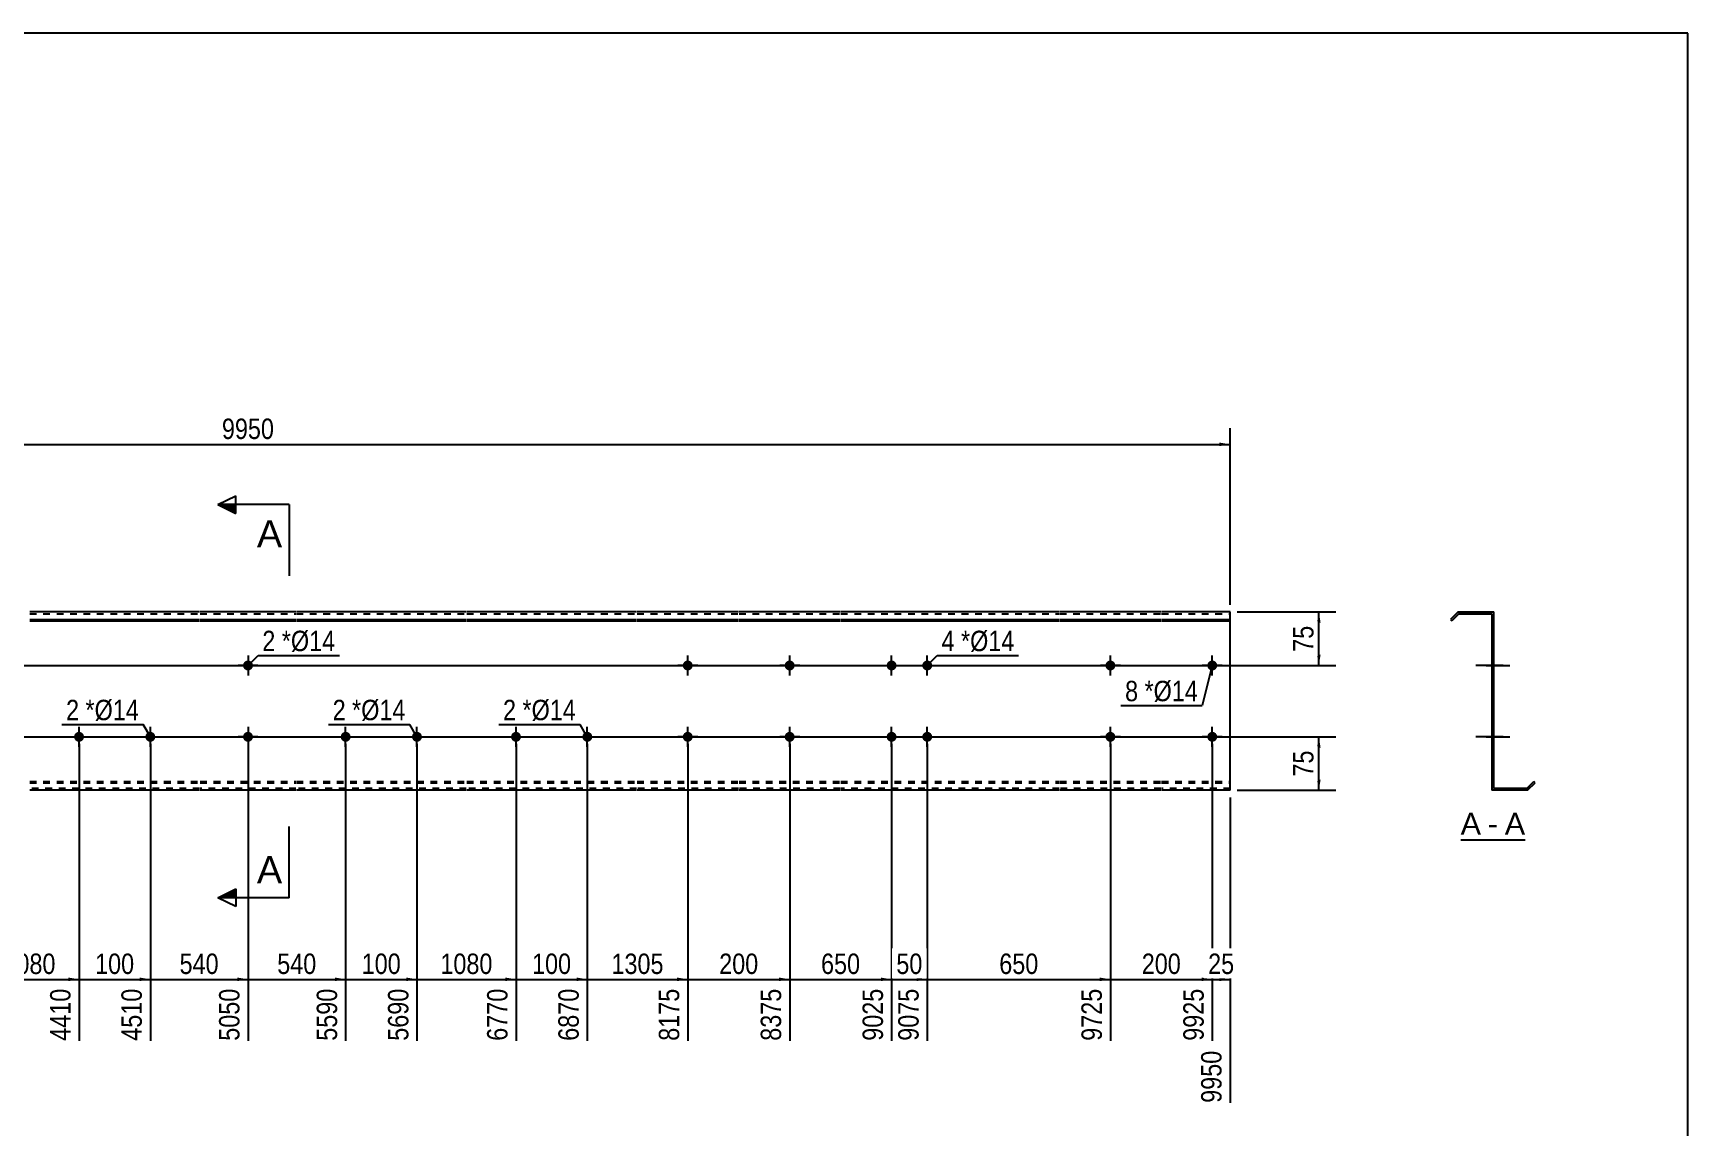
# Model space of a CAD drawing. Header units: millimetres. Extents: x -63 to 340, y -183 to 94.
# Drawn here: x 107.6 to 339.8, y -59.7 to 93.7 of the extents above; entities that cross this region are included whole.
import ezdxf

# ---------------------------------------------------------------- set-up
doc = ezdxf.new("R2010")
doc.units = ezdxf.units.MM
doc.linetypes.add('DXK_LINE_DOT1', pattern=[1.8814, 0.9407, -0.9407])
doc.styles.add('Arial', font='ARIAL.TTF', dxfattribs={"height": 0.2})
doc.styles.add('Arial Narrow', font='ARIALN.TTF', dxfattribs={"height": 0.2})

# ---------------------------------------------------------------- blocks, each defined once
blk = doc.blocks.new('Unknown-629081834-1869')
at = {"color": 5, "linetype": 'Continuous'}
for p, q in [((339.77, 93.65), (-60.23, 93.65)), ((339.77, -183.35), (339.77, 93.65))]:
    blk.add_line(p, q, dxfattribs=at)
blk = doc.blocks.new('Unknown-629081834-12 - 1239')
at = {"color": 7, "linetype": 'Continuous'}
blk.add_line((307.9, -19.45), (316.93, -19.45), dxfattribs=at)
at = {"color": 0, "linetype": 'Continuous'}
blk.add_wipeout([(310.74, -18.7), (310.74, -15.5), (307.9, -15.5), (307.9, -18.7)], dxfattribs=at)
blk.add_wipeout([(313.13, -18.7), (313.13, -15.5), (311.7, -15.5), (311.7, -18.7)], dxfattribs=at)
at = {"color": 96, "linetype": 'Continuous', "style": 'Arial'}
blk.add_text('A', height=3.06, dxfattribs=at).set_placement((307.9, -18.7))
at = {"color": 0, "linetype": 'Continuous'}
blk.add_wipeout([(316.93, -18.7), (316.93, -15.5), (314.09, -15.5), (314.09, -18.7)], dxfattribs=at)
at = {"color": 96, "linetype": 'Continuous', "style": 'Arial'}
for s, p in [('A', (314.09, -18.7)), ('-', (311.7, -18.7))]:
    blk.add_text(s, height=3.06, dxfattribs=at).set_placement(p)
blk = doc.blocks.new('Bolt-629081834-1223 - 1203')
at = {"linetype": 'Continuous'}
for points in [[(138.48, 5, -1), (137.08, 5, -1)], [(138.48, -5, -1), (137.08, -5, -1)]]:
    blk.add_hatch(color=3, dxfattribs=at).paths.add_polyline_path(points)
at = {"color": 3, "linetype": 'Continuous'}
for p, q in [((139.18, 5), (136.38, 5)), ((137.78, 6.4), (137.78, 3.6)), ((137.78, -3.6), (137.78, -6.4)), ((139.18, -5), (136.38, -5))]:
    blk.add_line(p, q, dxfattribs=at)
blk = doc.blocks.new('Part-629081834-1218 - 1203')
at = {"color": 2, "linetype": 'Continuous'}
for p, q in [((130.98, 12.5), (107.18, 12.5)), ((144.48, 12.5), (131.08, 12.5)), ((168.38, 12.5), (144.58, 12.5)), ((192.28, 12.5), (168.48, 12.5)), ((206.57, 12.5), (192.38, 12.5)), ((220.86, 12.5), (206.67, 12.5)), ((251.56, 12.5), (220.96, 12.5)), ((265.85, 12.5), (251.66, 12.5)), ((275.55, 12.5), (265.95, 12.5)), ((275.55, -12.5), (275.55, 12.5)), ((107.18, 11.44), (130.98, 11.44)), ((107.18, 11.26), (130.98, 11.26)), ((131.08, 11.44), (144.48, 11.44)), ((131.08, 11.26), (144.48, 11.26)), ((144.58, 11.44), (168.38, 11.44)), ((144.58, 11.26), (168.38, 11.26)), ((168.48, 11.44), (192.28, 11.44)), ((168.48, 11.26), (192.28, 11.26)), ((192.38, 11.44), (206.57, 11.44)), ((192.38, 11.26), (206.57, 11.26)), ((206.67, 11.44), (220.86, 11.44)), ((206.67, 11.26), (220.86, 11.26)), ((220.96, 11.44), (251.56, 11.44)), ((220.96, 11.26), (251.56, 11.26)), ((251.66, 11.44), (265.85, 11.44)), ((251.66, 11.26), (265.85, 11.26)), ((265.95, 11.44), (275.55, 11.44)), ((265.95, 11.26), (275.55, 11.26)), ((130.98, -12.5), (107.18, -12.5)), ((144.48, -12.5), (131.08, -12.5)), ((168.38, -12.5), (144.58, -12.5)), ((192.28, -12.5), (168.48, -12.5)), ((206.57, -12.5), (192.38, -12.5)), ((220.86, -12.5), (206.67, -12.5)), ((251.56, -12.5), (220.96, -12.5)), ((265.85, -12.5), (251.66, -12.5)), ((275.55, -12.5), (265.95, -12.5))]:
    blk.add_line(p, q, dxfattribs=at)
at = {"color": 7, "linetype": 'DXK_LINE_DOT1'}
for p, q in [((107.18, 12.25), (130.98, 12.25)), ((131.08, 12.25), (144.48, 12.25)), ((144.58, 12.25), (168.38, 12.25)), ((168.48, 12.25), (192.28, 12.25)), ((192.38, 12.25), (206.57, 12.25)), ((206.67, 12.25), (220.86, 12.25)), ((220.96, 12.25), (251.56, 12.25)), ((251.66, 12.25), (265.85, 12.25)), ((265.95, 12.25), (275.55, 12.25)), ((107.18, -11.26), (130.98, -11.26)), ((107.18, -11.44), (130.98, -11.44)), ((131.08, -11.26), (144.48, -11.26)), ((131.08, -11.44), (144.48, -11.44)), ((144.58, -11.26), (168.38, -11.26)), ((144.58, -11.44), (168.38, -11.44)), ((168.48, -11.26), (192.28, -11.26)), ((168.48, -11.44), (192.28, -11.44)), ((192.38, -11.26), (206.57, -11.26)), ((192.38, -11.44), (206.57, -11.44)), ((206.67, -11.26), (220.86, -11.26)), ((206.67, -11.44), (220.86, -11.44)), ((220.96, -11.26), (251.56, -11.26)), ((220.96, -11.44), (251.56, -11.44)), ((251.66, -11.26), (265.85, -11.26)), ((251.66, -11.44), (265.85, -11.44)), ((265.95, -11.26), (275.55, -11.26)), ((265.95, -11.44), (275.55, -11.44)), ((130.98, -12.25), (107.18, -12.25)), ((144.48, -12.25), (131.08, -12.25)), ((168.38, -12.25), (144.58, -12.25)), ((192.28, -12.25), (168.48, -12.25)), ((206.57, -12.25), (192.38, -12.25)), ((220.86, -12.25), (206.67, -12.25)), ((251.56, -12.25), (220.96, -12.25)), ((265.85, -12.25), (251.66, -12.25)), ((275.55, -12.25), (265.95, -12.25))]:
    blk.add_line(p, q, dxfattribs=at)
blk = doc.blocks.new('Bolt-629081834-1219 - 1203')
at = {"linetype": 'Continuous'}
for points in [[(198.77, 5, -1), (200.17, 5, -1)], [(272.35, 5, -1), (273.75, 5, -1)]]:
    blk.add_hatch(color=3, dxfattribs=at).paths.add_polyline_path(points)
at = {"color": 3, "linetype": 'Continuous'}
for p, q in [((200.87, 5), (198.07, 5)), ((199.47, 3.6), (199.47, 6.4)), ((274.45, 5), (271.65, 5)), ((273.05, 3.6), (273.05, 6.4))]:
    blk.add_line(p, q, dxfattribs=at)
blk = doc.blocks.new('Bolt-629081834-1220 - 1203')
at = {"linetype": 'Continuous'}
for points in [[(198.77, -5, -1), (200.17, -5, -1)], [(272.35, -5, -1), (273.75, -5, -1)]]:
    blk.add_hatch(color=3, dxfattribs=at).paths.add_polyline_path(points)
at = {"color": 3, "linetype": 'Continuous'}
for p, q in [((199.47, -6.4), (199.47, -3.6)), ((273.05, -6.4), (273.05, -3.6)), ((200.87, -5), (198.07, -5)), ((274.45, -5), (271.65, -5))]:
    blk.add_line(p, q, dxfattribs=at)
blk = doc.blocks.new('Bolt-629081834-1224 - 1203')
at = {"linetype": 'Continuous'}
for points in [[(227.36, 5, -1), (228.76, 5, -1)], [(232.36, 5, -1), (233.76, 5, -1)], [(227.36, -5, -1), (228.76, -5, -1)], [(232.36, -5, -1), (233.76, -5, -1)]]:
    blk.add_hatch(color=3, dxfattribs=at).paths.add_polyline_path(points)
at = {"color": 3, "linetype": 'Continuous'}
for p, q in [((226.66, 5), (229.46, 5)), ((228.06, 3.6), (228.06, 6.4)), ((231.66, 5), (234.46, 5)), ((233.06, 3.6), (233.06, 6.4)), ((228.06, -6.4), (228.06, -3.6)), ((233.06, -6.4), (233.06, -3.6)), ((226.66, -5), (229.46, -5)), ((231.66, -5), (234.46, -5))]:
    blk.add_line(p, q, dxfattribs=at)
blk = doc.blocks.new('Bolt-629081834-1225 - 1203')
at = {"linetype": 'Continuous'}
for points in [[(213.07, 5, -1), (214.47, 5, -1)], [(258.06, 5, -1), (259.46, 5, -1)]]:
    blk.add_hatch(color=3, dxfattribs=at).paths.add_polyline_path(points)
at = {"color": 3, "linetype": 'Continuous'}
for p, q in [((215.17, 5), (212.37, 5)), ((213.77, 3.6), (213.77, 6.4)), ((260.16, 5), (257.36, 5)), ((258.76, 3.6), (258.76, 6.4))]:
    blk.add_line(p, q, dxfattribs=at)
blk = doc.blocks.new('Bolt-629081834-1226 - 1203')
at = {"linetype": 'Continuous'}
for points in [[(213.07, -5, -1), (214.47, -5, -1)], [(258.06, -5, -1), (259.46, -5, -1)]]:
    blk.add_hatch(color=3, dxfattribs=at).paths.add_polyline_path(points)
at = {"color": 3, "linetype": 'Continuous'}
for p, q in [((213.77, -6.4), (213.77, -3.6)), ((258.76, -6.4), (258.76, -3.6)), ((215.17, -5), (212.37, -5)), ((260.16, -5), (257.36, -5))]:
    blk.add_line(p, q, dxfattribs=at)
blk = doc.blocks.new('Bolt-629081834-1231 - 1203')
at = {"linetype": 'Continuous'}
for points in [[(114.08, -4.3, -1), (114.08, -5.7, -1)], [(124.08, -4.3, -1), (124.08, -5.7, -1)]]:
    blk.add_hatch(color=3, dxfattribs=at).paths.add_polyline_path(points)
at = {"color": 3, "linetype": 'Continuous'}
for p, q in [((114.08, -6.4), (114.08, -3.6)), ((124.08, -6.4), (124.08, -3.6)), ((112.68, -5), (115.48, -5)), ((122.68, -5), (125.48, -5))]:
    blk.add_line(p, q, dxfattribs=at)
blk = doc.blocks.new('Bolt-629081834-1232 - 1203')
at = {"linetype": 'Continuous'}
for points in [[(151.48, -4.3, -1), (151.48, -5.7, -1)], [(161.48, -4.3, -1), (161.48, -5.7, -1)]]:
    blk.add_hatch(color=3, dxfattribs=at).paths.add_polyline_path(points)
at = {"color": 3, "linetype": 'Continuous'}
for p, q in [((151.48, -6.4), (151.48, -3.6)), ((161.48, -6.4), (161.48, -3.6)), ((150.08, -5), (152.88, -5)), ((160.08, -5), (162.88, -5))]:
    blk.add_line(p, q, dxfattribs=at)
blk = doc.blocks.new('Bolt-629081834-1233 - 1203')
at = {"linetype": 'Continuous'}
for points in [[(175.38, -4.3, -1), (175.38, -5.7, -1)], [(185.38, -4.3, -1), (185.38, -5.7, -1)]]:
    blk.add_hatch(color=3, dxfattribs=at).paths.add_polyline_path(points)
at = {"color": 3, "linetype": 'Continuous'}
for p, q in [((175.38, -6.4), (175.38, -3.6)), ((185.38, -6.4), (185.38, -3.6)), ((173.98, -5), (176.78, -5)), ((183.98, -5), (186.78, -5))]:
    blk.add_line(p, q, dxfattribs=at)
blk = doc.blocks.new('Part-629081834-1241 - 1239')
at = {"color": 2, "linetype": 'Continuous'}
for p, q in [((307.54, 12.5), (306.48, 11.44)), ((307.64, 12.25), (306.66, 11.26)), ((307.54, 12.5), (312.54, 12.5)), ((307.64, 12.25), (312.29, 12.25)), ((312.29, 12.25), (312.29, -12.5)), ((312.54, -12.25), (312.54, 12.5)), ((306.48, 11.44), (306.66, 11.26)), ((317.19, -12.25), (318.17, -11.26)), ((317.29, -12.5), (318.35, -11.44)), ((318.35, -11.44), (318.17, -11.26)), ((317.29, -12.5), (312.29, -12.5)), ((317.19, -12.25), (312.54, -12.25))]:
    blk.add_line(p, q, dxfattribs=at)
blk = doc.blocks.new('Bolt-629081834-1242 - 1239')
at = {"linetype": 'Continuous'}
blk.add_hatch(color=3, dxfattribs=at).paths.add_polyline_path([(312.29, 5.7), (312.29, 4.3), (312.54, 4.3), (312.54, 5.7)])
blk.add_hatch(color=3, dxfattribs=at).paths.add_polyline_path([(312.29, 5.7), (312.29, 4.3), (312.54, 4.3), (312.54, 5.7)])
at = {"color": 3, "linetype": 'Continuous'}
for p, q in [((311.49, 5), (314.79, 5)), ((311.49, 5), (314.79, 5)), ((312.29, 5.7), (312.54, 5.7)), ((312.29, 5.7), (312.54, 5.7)), ((312.29, 4.3), (312.54, 4.3)), ((312.29, 4.3), (312.54, 4.3))]:
    blk.add_line(p, q, dxfattribs=at)
blk = doc.blocks.new('Bolt-629081834-1243 - 1239')
at = {"linetype": 'Continuous'}
blk.add_hatch(color=3, dxfattribs=at).paths.add_polyline_path([(312.29, -4.3), (312.29, -5.7), (312.54, -5.7), (312.54, -4.3)])
blk.add_hatch(color=3, dxfattribs=at).paths.add_polyline_path([(312.29, -4.3), (312.29, -5.7), (312.54, -5.7), (312.54, -4.3)])
at = {"color": 3, "linetype": 'Continuous'}
for p, q in [((312.29, -4.3), (312.54, -4.3)), ((312.29, -4.3), (312.54, -4.3)), ((311.49, -5), (314.79, -5)), ((311.49, -5), (314.79, -5)), ((312.29, -5.7), (312.54, -5.7)), ((312.29, -5.7), (312.54, -5.7))]:
    blk.add_line(p, q, dxfattribs=at)
blk = doc.blocks.new('Bolt-629081834-1244 - 1239')
at = {"linetype": 'Continuous'}
blk.add_hatch(color=3, dxfattribs=at).paths.add_polyline_path([(312.29, 5.7), (312.29, 4.3), (312.54, 4.3), (312.54, 5.7)])
blk.add_hatch(color=3, dxfattribs=at).paths.add_polyline_path([(312.29, 5.7), (312.29, 4.3), (312.54, 4.3), (312.54, 5.7)])
at = {"color": 3, "linetype": 'Continuous'}
for p, q in [((311.49, 5), (314.79, 5)), ((311.49, 5), (314.79, 5)), ((312.29, 5.7), (312.54, 5.7)), ((312.29, 5.7), (312.54, 5.7)), ((312.29, 4.3), (312.54, 4.3)), ((312.29, 4.3), (312.54, 4.3))]:
    blk.add_line(p, q, dxfattribs=at)
blk = doc.blocks.new('Bolt-629081834-1245 - 1239')
at = {"linetype": 'Continuous'}
blk.add_hatch(color=3, dxfattribs=at).paths.add_polyline_path([(312.29, -4.3), (312.29, -5.7), (312.54, -5.7), (312.54, -4.3)])
blk.add_hatch(color=3, dxfattribs=at).paths.add_polyline_path([(312.29, -4.3), (312.29, -5.7), (312.54, -5.7), (312.54, -4.3)])
at = {"color": 3, "linetype": 'Continuous'}
for p, q in [((312.29, -4.3), (312.54, -4.3)), ((312.29, -4.3), (312.54, -4.3)), ((311.49, -5), (314.79, -5)), ((311.49, -5), (314.79, -5)), ((312.29, -5.7), (312.54, -5.7)), ((312.29, -5.7), (312.54, -5.7))]:
    blk.add_line(p, q, dxfattribs=at)
blk = doc.blocks.new('Bolt-629081834-1246 - 1239')
at = {"linetype": 'Continuous'}
for points in [[(312.54, 4.3), (312.54, 5.7), (312.29, 5.7), (312.29, 4.3)], [(312.54, -5.7), (312.54, -4.3), (312.29, -4.3), (312.29, -5.7)]]:
    blk.add_hatch(color=3, dxfattribs=at).paths.add_polyline_path(points)
at = {"color": 3, "linetype": 'Continuous'}
for p, q in [((312.54, 5), (310.29, 5)), ((312.54, 5.7), (312.29, 5.7)), ((312.54, 4.3), (312.29, 4.3)), ((312.54, -4.3), (312.29, -4.3)), ((312.54, -5), (310.29, -5)), ((312.54, -5.7), (312.29, -5.7))]:
    blk.add_line(p, q, dxfattribs=at)
blk = doc.blocks.new('Bolt-629081834-1247 - 1239')
at = {"linetype": 'Continuous'}
for points in [[(312.29, 5.7), (312.29, 4.3), (312.54, 4.3), (312.54, 5.7)], [(312.29, 5.7), (312.29, 4.3), (312.54, 4.3), (312.54, 5.7)], [(312.29, -4.3), (312.29, -5.7), (312.54, -5.7), (312.54, -4.3)], [(312.29, -4.3), (312.29, -5.7), (312.54, -5.7), (312.54, -4.3)]]:
    blk.add_hatch(color=3, dxfattribs=at).paths.add_polyline_path(points)
at = {"color": 3, "linetype": 'Continuous'}
for p, q in [((313.84, 5), (310.04, 5)), ((313.84, 5), (310.04, 5)), ((312.54, 5.7), (312.29, 5.7)), ((312.54, 5.7), (312.29, 5.7)), ((312.54, 4.3), (312.29, 4.3)), ((312.54, 4.3), (312.29, 4.3)), ((312.54, -4.3), (312.29, -4.3)), ((312.54, -4.3), (312.29, -4.3)), ((313.84, -5), (310.04, -5)), ((313.84, -5), (310.04, -5)), ((312.54, -5.7), (312.29, -5.7)), ((312.54, -5.7), (312.29, -5.7))]:
    blk.add_line(p, q, dxfattribs=at)
blk = doc.blocks.new('Bolt-629081834-1248 - 1239')
at = {"linetype": 'Continuous'}
blk.add_hatch(color=3, dxfattribs=at).paths.add_polyline_path([(312.29, 5.7), (312.29, 4.3), (312.54, 4.3), (312.54, 5.7)])
blk.add_hatch(color=3, dxfattribs=at).paths.add_polyline_path([(312.29, 5.7), (312.29, 4.3), (312.54, 4.3), (312.54, 5.7)])
at = {"color": 3, "linetype": 'Continuous'}
for p, q in [((311.49, 5), (314.79, 5)), ((311.49, 5), (314.79, 5)), ((312.29, 5.7), (312.54, 5.7)), ((312.29, 5.7), (312.54, 5.7)), ((312.29, 4.3), (312.54, 4.3)), ((312.29, 4.3), (312.54, 4.3))]:
    blk.add_line(p, q, dxfattribs=at)
blk = doc.blocks.new('Bolt-629081834-1249 - 1239')
at = {"linetype": 'Continuous'}
blk.add_hatch(color=3, dxfattribs=at).paths.add_polyline_path([(312.29, -4.3), (312.29, -5.7), (312.54, -5.7), (312.54, -4.3)])
blk.add_hatch(color=3, dxfattribs=at).paths.add_polyline_path([(312.29, -4.3), (312.29, -5.7), (312.54, -5.7), (312.54, -4.3)])
at = {"color": 3, "linetype": 'Continuous'}
for p, q in [((312.29, -4.3), (312.54, -4.3)), ((312.29, -4.3), (312.54, -4.3)), ((311.49, -5), (314.79, -5)), ((311.49, -5), (314.79, -5)), ((312.29, -5.7), (312.54, -5.7)), ((312.29, -5.7), (312.54, -5.7))]:
    blk.add_line(p, q, dxfattribs=at)
blk = doc.blocks.new('Bolt-629081834-1250 - 1239')
at = {"linetype": 'Continuous'}
for points in [[(312.29, 5.7), (312.29, 4.3), (312.54, 4.3), (312.54, 5.7)], [(312.29, 5.7), (312.29, 4.3), (312.54, 4.3), (312.54, 5.7)], [(312.29, -4.3), (312.29, -5.7), (312.54, -5.7), (312.54, -4.3)], [(312.29, -4.3), (312.29, -5.7), (312.54, -5.7), (312.54, -4.3)]]:
    blk.add_hatch(color=3, dxfattribs=at).paths.add_polyline_path(points)
at = {"color": 3, "linetype": 'Continuous'}
for p, q in [((313.84, 5), (310.04, 5)), ((313.84, 5), (310.04, 5)), ((312.54, 5.7), (312.29, 5.7)), ((312.54, 5.7), (312.29, 5.7)), ((312.54, 4.3), (312.29, 4.3)), ((312.54, 4.3), (312.29, 4.3)), ((312.54, -4.3), (312.29, -4.3)), ((312.54, -4.3), (312.29, -4.3)), ((313.84, -5), (310.04, -5)), ((313.84, -5), (310.04, -5)), ((312.54, -5.7), (312.29, -5.7)), ((312.54, -5.7), (312.29, -5.7))]:
    blk.add_line(p, q, dxfattribs=at)
blk = doc.blocks.new('Bolt-629081834-1251 - 1239')
at = {"linetype": 'Continuous'}
blk.add_hatch(color=3, dxfattribs=at).paths.add_polyline_path([(312.29, 5.7), (312.29, 4.3), (312.54, 4.3), (312.54, 5.7)])
blk.add_hatch(color=3, dxfattribs=at).paths.add_polyline_path([(312.29, 5.7), (312.29, 4.3), (312.54, 4.3), (312.54, 5.7)])
at = {"color": 3, "linetype": 'Continuous'}
for p, q in [((311.49, 5), (314.79, 5)), ((311.49, 5), (314.79, 5)), ((312.29, 5.7), (312.54, 5.7)), ((312.29, 5.7), (312.54, 5.7)), ((312.29, 4.3), (312.54, 4.3)), ((312.29, 4.3), (312.54, 4.3))]:
    blk.add_line(p, q, dxfattribs=at)
blk = doc.blocks.new('Bolt-629081834-1252 - 1239')
at = {"linetype": 'Continuous'}
blk.add_hatch(color=3, dxfattribs=at).paths.add_polyline_path([(312.29, -4.3), (312.29, -5.7), (312.54, -5.7), (312.54, -4.3)])
blk.add_hatch(color=3, dxfattribs=at).paths.add_polyline_path([(312.29, -4.3), (312.29, -5.7), (312.54, -5.7), (312.54, -4.3)])
at = {"color": 3, "linetype": 'Continuous'}
for p, q in [((312.29, -4.3), (312.54, -4.3)), ((312.29, -4.3), (312.54, -4.3)), ((311.49, -5), (314.79, -5)), ((311.49, -5), (314.79, -5)), ((312.29, -5.7), (312.54, -5.7)), ((312.29, -5.7), (312.54, -5.7))]:
    blk.add_line(p, q, dxfattribs=at)
blk = doc.blocks.new('Bolt-629081834-1253 - 1239')
at = {"linetype": 'Continuous'}
blk.add_hatch(color=3, dxfattribs=at).paths.add_polyline_path([(312.54, -5.7), (312.54, -4.3), (312.29, -4.3), (312.29, -5.7)])
blk.add_hatch(color=3, dxfattribs=at).paths.add_polyline_path([(312.54, -5.7), (312.54, -4.3), (312.29, -4.3), (312.29, -5.7)])
at = {"color": 3, "linetype": 'Continuous'}
for p, q in [((312.29, -4.3), (312.54, -4.3)), ((312.29, -4.3), (312.54, -4.3)), ((311.54, -5), (314.29, -5)), ((311.54, -5), (314.29, -5)), ((312.29, -5.7), (312.54, -5.7)), ((312.29, -5.7), (312.54, -5.7))]:
    blk.add_line(p, q, dxfattribs=at)
blk = doc.blocks.new('Bolt-629081834-1254 - 1239')
at = {"linetype": 'Continuous'}
blk.add_hatch(color=3, dxfattribs=at).paths.add_polyline_path([(312.54, -5.7), (312.54, -4.3), (312.29, -4.3), (312.29, -5.7)])
blk.add_hatch(color=3, dxfattribs=at).paths.add_polyline_path([(312.54, -5.7), (312.54, -4.3), (312.29, -4.3), (312.29, -5.7)])
at = {"color": 3, "linetype": 'Continuous'}
for p, q in [((312.29, -4.3), (312.54, -4.3)), ((312.29, -4.3), (312.54, -4.3)), ((311.54, -5), (314.29, -5)), ((311.54, -5), (314.29, -5)), ((312.29, -5.7), (312.54, -5.7)), ((312.29, -5.7), (312.54, -5.7))]:
    blk.add_line(p, q, dxfattribs=at)
blk = doc.blocks.new('Bolt-629081834-1255 - 1239')
at = {"linetype": 'Continuous'}
blk.add_hatch(color=3, dxfattribs=at).paths.add_polyline_path([(312.54, -5.7), (312.54, -4.3), (312.29, -4.3), (312.29, -5.7)])
blk.add_hatch(color=3, dxfattribs=at).paths.add_polyline_path([(312.54, -5.7), (312.54, -4.3), (312.29, -4.3), (312.29, -5.7)])
at = {"color": 3, "linetype": 'Continuous'}
for p, q in [((312.29, -4.3), (312.54, -4.3)), ((312.29, -4.3), (312.54, -4.3)), ((311.54, -5), (314.29, -5)), ((311.54, -5), (314.29, -5)), ((312.29, -5.7), (312.54, -5.7)), ((312.29, -5.7), (312.54, -5.7))]:
    blk.add_line(p, q, dxfattribs=at)
blk = doc.blocks.new('Bolt-629081834-1256 - 1239')
at = {"linetype": 'Continuous'}
blk.add_hatch(color=3, dxfattribs=at).paths.add_polyline_path([(312.54, -5.7), (312.54, -4.3), (312.29, -4.3), (312.29, -5.7)])
blk.add_hatch(color=3, dxfattribs=at).paths.add_polyline_path([(312.54, -5.7), (312.54, -4.3), (312.29, -4.3), (312.29, -5.7)])
at = {"color": 3, "linetype": 'Continuous'}
for p, q in [((312.29, -4.3), (312.54, -4.3)), ((312.29, -4.3), (312.54, -4.3)), ((311.54, -5), (314.29, -5)), ((311.54, -5), (314.29, -5)), ((312.29, -5.7), (312.54, -5.7)), ((312.29, -5.7), (312.54, -5.7))]:
    blk.add_line(p, q, dxfattribs=at)
blk = doc.blocks.new('StraightDimension-629081834-1279 - 1203')
at = {"linetype": 'Continuous'}
blk.add_hatch(color=7, dxfattribs=at).paths.add_polyline_path([(271.55, -38.75), (273.05, -39), (271.55, -39.25)])
at = {"color": 7, "linetype": 'Continuous'}
for p, q in [((258.76, -6), (258.76, -47.61)), ((273.05, -6), (273.05, -47.61)), ((258.76, -39), (273.05, -39))]:
    blk.add_line(p, q, dxfattribs=at)
at = {"color": 0}
blk.add_wipeout([(269.25, -38.85), (269.25, -34.65), (262.56, -34.65), (262.56, -38.85)], dxfattribs=at)
at = {"color": 3, "style": 'Arial Narrow'}
blk.add_text('200', height=2.863, dxfattribs=at).set_placement((263.16, -38.25))
at = {"color": 0, "linetype": 'Continuous'}
blk.add_wipeout([(272.45, -39.7), (268.25, -39.7), (268.25, -48.21), (272.45, -48.21)], dxfattribs=at)
at = {"color": 3, "linetype": 'Continuous', "style": 'Arial Narrow'}
blk.add_text('9925', height=2.863, rotation=90.0002, dxfattribs=at).set_placement((271.85, -47.61))
blk = doc.blocks.new('StraightDimension-629081834-1289 - 1203')
at = {"linetype": 'Continuous'}
blk.add_hatch(color=7, dxfattribs=at).paths.add_polyline_path([(136.28, -38.75), (137.78, -39), (136.28, -39.25)])
at = {"color": 7, "linetype": 'Continuous'}
for p, q in [((124.08, -6), (124.08, -47.61)), ((137.78, -6), (137.78, -47.61)), ((124.08, -39), (137.78, -39))]:
    blk.add_line(p, q, dxfattribs=at)
at = {"color": 0}
blk.add_wipeout([(134.27, -38.85), (134.27, -34.65), (127.58, -34.65), (127.58, -38.85)], dxfattribs=at)
at = {"color": 3, "style": 'Arial Narrow'}
blk.add_text('540', height=2.863, dxfattribs=at).set_placement((128.18, -38.25))
at = {"color": 0, "linetype": 'Continuous'}
blk.add_wipeout([(137.18, -39.7), (132.98, -39.7), (132.98, -48.21), (137.18, -48.21)], dxfattribs=at)
at = {"color": 3, "linetype": 'Continuous', "style": 'Arial Narrow'}
blk.add_text('5050', height=2.863, rotation=90.0002, dxfattribs=at).set_placement((136.58, -47.61))
blk = doc.blocks.new('StraightDimension-629081834-1284 - 1203')
at = {"linetype": 'Continuous'}
blk.add_hatch(color=7, dxfattribs=at).paths.add_polyline_path([(197.97, -38.75), (199.47, -39), (197.97, -39.25)])
at = {"color": 7, "linetype": 'Continuous'}
for p, q in [((185.38, -6), (185.38, -47.61)), ((199.47, -6), (199.47, -47.61)), ((185.38, -39), (199.47, -39))]:
    blk.add_line(p, q, dxfattribs=at)
at = {"color": 0}
blk.add_wipeout([(196.68, -38.85), (196.68, -34.65), (188.17, -34.65), (188.17, -38.85)], dxfattribs=at)
at = {"color": 3, "style": 'Arial Narrow'}
blk.add_text('1305', height=2.863, dxfattribs=at).set_placement((188.77, -38.25))
at = {"color": 0, "linetype": 'Continuous'}
blk.add_wipeout([(198.87, -39.7), (194.67, -39.7), (194.67, -48.21), (198.87, -48.21)], dxfattribs=at)
at = {"color": 3, "linetype": 'Continuous', "style": 'Arial Narrow'}
blk.add_text('8175', height=2.863, rotation=90.0002, dxfattribs=at).set_placement((198.27, -47.61))
blk = doc.blocks.new('StraightDimension-629081834-1283 - 1203')
at = {"linetype": 'Continuous'}
blk.add_hatch(color=7, dxfattribs=at).paths.add_polyline_path([(212.27, -38.75), (213.77, -39), (212.27, -39.25)])
at = {"color": 7, "linetype": 'Continuous'}
for p, q in [((199.47, -6), (199.47, -47.61)), ((213.77, -6), (213.77, -47.61)), ((199.47, -39), (213.77, -39))]:
    blk.add_line(p, q, dxfattribs=at)
at = {"color": 0}
blk.add_wipeout([(209.96, -38.85), (209.96, -34.65), (203.28, -34.65), (203.28, -38.85)], dxfattribs=at)
at = {"color": 3, "style": 'Arial Narrow'}
blk.add_text('200', height=2.863, dxfattribs=at).set_placement((203.88, -38.25))
at = {"color": 0, "linetype": 'Continuous'}
blk.add_wipeout([(213.17, -39.7), (208.97, -39.7), (208.97, -48.21), (213.17, -48.21)], dxfattribs=at)
at = {"color": 3, "linetype": 'Continuous', "style": 'Arial Narrow'}
blk.add_text('8375', height=2.863, rotation=90.0002, dxfattribs=at).set_placement((212.57, -47.61))
blk = doc.blocks.new('StraightDimension-629081834-1282 - 1203')
at = {"linetype": 'Continuous'}
blk.add_hatch(color=7, dxfattribs=at).paths.add_polyline_path([(226.56, -38.75), (228.06, -39), (226.56, -39.25)])
at = {"color": 7, "linetype": 'Continuous'}
for p, q in [((213.77, -6), (213.77, -47.61)), ((228.06, -6), (228.06, -47.61)), ((213.77, -39), (228.06, -39))]:
    blk.add_line(p, q, dxfattribs=at)
at = {"color": 0}
blk.add_wipeout([(224.26, -38.85), (224.26, -34.65), (217.57, -34.65), (217.57, -38.85)], dxfattribs=at)
at = {"color": 3, "style": 'Arial Narrow'}
blk.add_text('650', height=2.863, dxfattribs=at).set_placement((218.17, -38.25))
at = {"color": 0, "linetype": 'Continuous'}
blk.add_wipeout([(227.46, -39.7), (223.26, -39.7), (223.26, -48.21), (227.46, -48.21)], dxfattribs=at)
at = {"color": 3, "linetype": 'Continuous', "style": 'Arial Narrow'}
blk.add_text('9025', height=2.863, rotation=90.0002, dxfattribs=at).set_placement((226.86, -47.61))
blk = doc.blocks.new('StraightDimension-629081834-1291 - 1203')
at = {"linetype": 'Continuous'}
blk.add_hatch(color=7, dxfattribs=at).paths.add_polyline_path([(112.58, -38.75), (114.08, -39), (112.58, -39.25)])
at = {"color": 7, "linetype": 'Continuous'}
for p, q in [((100.18, -6), (100.18, -47.61)), ((114.08, -6), (114.08, -47.61)), ((100.18, -39), (114.08, -39))]:
    blk.add_line(p, q, dxfattribs=at)
at = {"color": 0}
blk.add_wipeout([(111.38, -38.85), (111.38, -34.65), (102.87, -34.65), (102.87, -38.85)], dxfattribs=at)
at = {"color": 3, "style": 'Arial Narrow'}
blk.add_text('1080', height=2.863, dxfattribs=at).set_placement((103.47, -38.25))
at = {"color": 0, "linetype": 'Continuous'}
blk.add_wipeout([(113.48, -39.7), (109.28, -39.7), (109.28, -48.21), (113.48, -48.21)], dxfattribs=at)
at = {"color": 3, "linetype": 'Continuous', "style": 'Arial Narrow'}
blk.add_text('4410', height=2.863, rotation=90.0002, dxfattribs=at).set_placement((112.88, -47.61))
blk = doc.blocks.new('StraightDimension-629081834-1286 - 1203')
at = {"linetype": 'Continuous'}
blk.add_hatch(color=7, dxfattribs=at).paths.add_polyline_path([(173.88, -38.75), (175.38, -39), (173.88, -39.25)])
at = {"color": 7, "linetype": 'Continuous'}
for p, q in [((161.48, -6), (161.48, -47.61)), ((175.38, -6), (175.38, -47.61)), ((161.48, -39), (175.38, -39))]:
    blk.add_line(p, q, dxfattribs=at)
at = {"color": 0}
blk.add_wipeout([(172.68, -38.85), (172.68, -34.65), (164.17, -34.65), (164.17, -38.85)], dxfattribs=at)
at = {"color": 3, "style": 'Arial Narrow'}
blk.add_text('1080', height=2.863, dxfattribs=at).set_placement((164.77, -38.25))
at = {"color": 0, "linetype": 'Continuous'}
blk.add_wipeout([(174.78, -39.7), (170.58, -39.7), (170.58, -48.21), (174.78, -48.21)], dxfattribs=at)
at = {"color": 3, "linetype": 'Continuous', "style": 'Arial Narrow'}
blk.add_text('6770', height=2.863, rotation=90.0002, dxfattribs=at).set_placement((174.18, -47.61))
blk = doc.blocks.new('StraightDimension-629081834-1280 - 1203')
at = {"linetype": 'Continuous'}
blk.add_hatch(color=7, dxfattribs=at).paths.add_polyline_path([(257.26, -38.75), (258.76, -39), (257.26, -39.25)])
at = {"color": 7, "linetype": 'Continuous'}
for p, q in [((233.06, -6), (233.06, -47.61)), ((258.76, -6), (258.76, -47.61)), ((233.06, -39), (258.76, -39))]:
    blk.add_line(p, q, dxfattribs=at)
at = {"color": 0}
blk.add_wipeout([(249.25, -38.85), (249.25, -34.65), (242.57, -34.65), (242.57, -38.85)], dxfattribs=at)
at = {"color": 0, "linetype": 'Continuous'}
blk.add_wipeout([(258.16, -39.7), (253.96, -39.7), (253.96, -48.21), (258.16, -48.21)], dxfattribs=at)
at = {"color": 3, "style": 'Arial Narrow'}
blk.add_text('650', height=2.863, dxfattribs=at).set_placement((243.17, -38.25))
at = {"color": 3, "linetype": 'Continuous', "style": 'Arial Narrow'}
blk.add_text('9725', height=2.863, rotation=90.0002, dxfattribs=at).set_placement((257.56, -47.61))
blk = doc.blocks.new('StraightDimension-629081834-1290 - 1203')
at = {"linetype": 'Continuous'}
blk.add_hatch(color=7, dxfattribs=at).paths.add_polyline_path([(122.58, -38.75), (124.08, -39), (122.58, -39.25)])
at = {"color": 7, "linetype": 'Continuous'}
for p, q in [((114.08, -6), (114.08, -47.61)), ((124.08, -6), (124.08, -47.61)), ((114.08, -39), (124.08, -39))]:
    blk.add_line(p, q, dxfattribs=at)
at = {"color": 0}
blk.add_wipeout([(122.42, -38.85), (122.42, -34.65), (115.73, -34.65), (115.73, -38.85)], dxfattribs=at)
at = {"color": 3, "style": 'Arial Narrow'}
blk.add_text('100', height=2.863, dxfattribs=at).set_placement((116.33, -38.25))
at = {"color": 0, "linetype": 'Continuous'}
blk.add_wipeout([(123.48, -39.7), (119.28, -39.7), (119.28, -48.21), (123.48, -48.21)], dxfattribs=at)
at = {"color": 3, "linetype": 'Continuous', "style": 'Arial Narrow'}
blk.add_text('4510', height=2.863, rotation=90.0002, dxfattribs=at).set_placement((122.88, -47.61))
blk = doc.blocks.new('StraightDimension-629081834-1285 - 1203')
at = {"linetype": 'Continuous'}
blk.add_hatch(color=7, dxfattribs=at).paths.add_polyline_path([(183.88, -38.75), (185.38, -39), (183.88, -39.25)])
at = {"color": 7, "linetype": 'Continuous'}
for p, q in [((175.38, -6), (175.38, -47.61)), ((185.38, -6), (185.38, -47.61)), ((175.38, -39), (185.38, -39))]:
    blk.add_line(p, q, dxfattribs=at)
at = {"color": 0}
blk.add_wipeout([(183.72, -38.85), (183.72, -34.65), (177.03, -34.65), (177.03, -38.85)], dxfattribs=at)
at = {"color": 3, "style": 'Arial Narrow'}
blk.add_text('100', height=2.863, dxfattribs=at).set_placement((177.63, -38.25))
at = {"color": 0, "linetype": 'Continuous'}
blk.add_wipeout([(184.78, -39.7), (180.58, -39.7), (180.58, -48.21), (184.78, -48.21)], dxfattribs=at)
at = {"color": 3, "linetype": 'Continuous', "style": 'Arial Narrow'}
blk.add_text('6870', height=2.863, rotation=90.0002, dxfattribs=at).set_placement((184.18, -47.61))
blk = doc.blocks.new('StraightDimension-629081834-1278 - 1203')
at = {"linetype": 'Continuous'}
blk.add_hatch(color=7, dxfattribs=at).paths.add_polyline_path([(274.05, -38.75), (275.55, -39), (274.05, -39.25)])
at = {"color": 7, "linetype": 'Continuous'}
for p, q in [((273.05, -6), (273.05, -47.61)), ((275.55, -13.5), (275.55, -56.31)), ((273.05, -39), (275.55, -39))]:
    blk.add_line(p, q, dxfattribs=at)
at = {"color": 0}
blk.add_wipeout([(276.73, -38.85), (276.73, -34.65), (271.87, -34.65), (271.87, -38.85)], dxfattribs=at)
at = {"color": 0, "linetype": 'Continuous'}
blk.add_wipeout([(274.95, -48.4), (270.75, -48.4), (270.75, -56.91), (274.95, -56.91)], dxfattribs=at)
at = {"color": 3, "style": 'Arial Narrow'}
blk.add_text('25', height=2.863, dxfattribs=at).set_placement((272.47, -38.25))
at = {"color": 3, "linetype": 'Continuous', "style": 'Arial Narrow'}
blk.add_text('9950', height=2.863, rotation=90.0002, dxfattribs=at).set_placement((274.35, -56.31))
blk = doc.blocks.new('StraightDimension-629081834-1281 - 1203')
at = {"linetype": 'Continuous'}
blk.add_hatch(color=7, dxfattribs=at).paths.add_polyline_path([(231.56, -38.75), (233.06, -39), (231.56, -39.25)])
at = {"color": 7, "linetype": 'Continuous'}
for p, q in [((228.06, -6), (228.06, -47.61)), ((233.06, -6), (233.06, -47.61)), ((228.06, -39), (233.06, -39))]:
    blk.add_line(p, q, dxfattribs=at)
at = {"color": 0}
blk.add_wipeout([(232.99, -38.85), (232.99, -34.65), (228.13, -34.65), (228.13, -38.85)], dxfattribs=at)
at = {"color": 3, "style": 'Arial Narrow'}
blk.add_text('50', height=2.863, dxfattribs=at).set_placement((228.73, -38.25))
at = {"color": 0, "linetype": 'Continuous'}
blk.add_wipeout([(232.46, -39.7), (228.26, -39.7), (228.26, -48.21), (232.46, -48.21)], dxfattribs=at)
at = {"color": 3, "linetype": 'Continuous', "style": 'Arial Narrow'}
blk.add_text('9075', height=2.863, rotation=90.0002, dxfattribs=at).set_placement((231.86, -47.61))
blk = doc.blocks.new('StraightDimension-629081834-1287 - 1203')
at = {"linetype": 'Continuous'}
blk.add_hatch(color=7, dxfattribs=at).paths.add_polyline_path([(159.98, -38.75), (161.48, -39), (159.98, -39.25)])
at = {"color": 7, "linetype": 'Continuous'}
for p, q in [((151.48, -6), (151.48, -47.61)), ((161.48, -6), (161.48, -47.61)), ((151.48, -39), (161.48, -39))]:
    blk.add_line(p, q, dxfattribs=at)
at = {"color": 0}
blk.add_wipeout([(159.82, -38.85), (159.82, -34.65), (153.13, -34.65), (153.13, -38.85)], dxfattribs=at)
at = {"color": 3, "style": 'Arial Narrow'}
blk.add_text('100', height=2.863, dxfattribs=at).set_placement((153.73, -38.25))
at = {"color": 0, "linetype": 'Continuous'}
blk.add_wipeout([(160.88, -39.7), (156.68, -39.7), (156.68, -48.21), (160.88, -48.21)], dxfattribs=at)
at = {"color": 3, "linetype": 'Continuous', "style": 'Arial Narrow'}
blk.add_text('5690', height=2.863, rotation=90.0002, dxfattribs=at).set_placement((160.28, -47.61))
blk = doc.blocks.new('StraightDimension-629081834-1288 - 1203')
at = {"linetype": 'Continuous'}
blk.add_hatch(color=7, dxfattribs=at).paths.add_polyline_path([(149.98, -38.75), (151.48, -39), (149.98, -39.25)])
at = {"color": 7, "linetype": 'Continuous'}
for p, q in [((137.78, -6), (137.78, -47.61)), ((151.48, -6), (151.48, -47.61)), ((137.78, -39), (151.48, -39))]:
    blk.add_line(p, q, dxfattribs=at)
at = {"color": 0}
blk.add_wipeout([(147.97, -38.85), (147.97, -34.65), (141.28, -34.65), (141.28, -38.85)], dxfattribs=at)
at = {"color": 3, "style": 'Arial Narrow'}
blk.add_text('540', height=2.863, dxfattribs=at).set_placement((141.88, -38.25))
at = {"color": 0, "linetype": 'Continuous'}
blk.add_wipeout([(150.88, -39.7), (146.68, -39.7), (146.68, -48.21), (150.88, -48.21)], dxfattribs=at)
at = {"color": 3, "linetype": 'Continuous', "style": 'Arial Narrow'}
blk.add_text('5590', height=2.863, rotation=90.0002, dxfattribs=at).set_placement((150.28, -47.61))
blk = doc.blocks.new('StraightDimension-629081834-1383 - 1203')
at = {"linetype": 'Continuous'}
for points in [[(287.75, 11), (288, 12.5), (288.25, 11)], [(288.25, 6.5), (288, 5), (287.75, 6.5)]]:
    blk.add_hatch(color=7, dxfattribs=at).paths.add_polyline_path(points)
at = {"color": 7, "linetype": 'Continuous'}
for p, q in [((276.55, 12.5), (290.4, 12.5)), ((288, 5), (288, 12.5)), ((77.08, 5), (290.4, 5))]:
    blk.add_line(p, q, dxfattribs=at)
at = {"color": 0}
blk.add_wipeout([(287.85, 11.18), (283.65, 11.18), (283.65, 6.32), (287.85, 6.32)], dxfattribs=at)
at = {"color": 3, "style": 'Arial Narrow'}
blk.add_text('75', height=2.863, rotation=90.0002, dxfattribs=at).set_placement((287.25, 6.92))
blk = doc.blocks.new('StraightDimension-629081834-1390 - 1203')
at = {"linetype": 'Continuous'}
for points in [[(287.75, -6.5), (288, -5), (288.25, -6.5)], [(288.25, -11), (288, -12.5), (287.75, -11)]]:
    blk.add_hatch(color=7, dxfattribs=at).paths.add_polyline_path(points)
at = {"color": 7, "linetype": 'Continuous'}
for p, q in [((77.08, -5), (290.4, -5)), ((288, -12.5), (288, -5)), ((276.55, -12.5), (290.4, -12.5))]:
    blk.add_line(p, q, dxfattribs=at)
at = {"color": 0}
blk.add_wipeout([(287.85, -6.32), (283.65, -6.32), (283.65, -11.18), (287.85, -11.18)], dxfattribs=at)
at = {"color": 3, "style": 'Arial Narrow'}
blk.add_text('75', height=2.863, rotation=90.0002, dxfattribs=at).set_placement((287.25, -10.58))
blk = doc.blocks.new('StraightDimension-629081834-1401 - 1203')
at = {"linetype": 'Continuous'}
blk.add_hatch(color=7, dxfattribs=at).paths.add_polyline_path([(274.05, 36.25), (275.55, 36), (274.05, 35.75)])
at = {"color": 7, "linetype": 'Continuous'}
for p, q in [((275.55, 13.5), (275.55, 38.25)), ((0, 36), (275.55, 36))]:
    blk.add_line(p, q, dxfattribs=at)
at = {"color": 0}
blk.add_wipeout([(142.03, 36.15), (142.03, 40.35), (133.52, 40.35), (133.52, 36.15)], dxfattribs=at)
at = {"color": 3, "style": 'Arial Narrow'}
blk.add_text('9950', height=2.863, dxfattribs=at).set_placement((134.12, 36.75))
blk = doc.blocks.new('MarkSet-629081834-1417 - 1203')
at = {"color": 0}
blk.add_wipeout([(262.65, -0.01), (262.65, 2.99), (260.82, 2.99), (260.82, -0.01)], dxfattribs=at)
blk.add_wipeout([(262.65, -0.01), (262.65, 2.99), (260.82, 2.99), (260.82, -0.01)], dxfattribs=at)
blk.add_wipeout([(264.82, -0.01), (264.82, 2.99), (263.55, 2.99), (263.55, -0.01)], dxfattribs=at)
blk.add_wipeout([(264.82, -0.01), (264.82, 2.99), (263.55, 2.99), (263.55, -0.01)], dxfattribs=at)
at = {"color": 3, "style": 'Arial Narrow'}
blk.add_text('8', height=2.86, dxfattribs=at).set_placement((260.82, -0.01))
at = {"color": 0}
blk.add_wipeout([(271.04, -0.01), (271.04, 2.99), (264.82, 2.99), (264.82, -0.01)], dxfattribs=at)
blk.add_wipeout([(271.04, -0.01), (271.04, 2.99), (264.82, 2.99), (264.82, -0.01)], dxfattribs=at)
at = {"color": 7, "linetype": 'Continuous'}
for p in [(273.05, 5), (260.22, -0.61)]:
    blk.add_line(p, (271.64, -0.61), dxfattribs=at)
at = {"color": 3, "style": 'Arial Narrow'}
for s, height, p in [('*', 2.86, (263.55, -0.01)), ('Ø14', 2.863, (264.82, -0.01))]:
    blk.add_text(s, height=height, dxfattribs=at).set_placement(p)
blk = doc.blocks.new('Mark-629081834-1431 - 1203')
at = {"color": 0}
blk.add_wipeout([(141.62, 7.01), (141.62, 10.01), (139.79, 10.01), (139.79, 7.01)], dxfattribs=at)
blk.add_wipeout([(141.62, 7.01), (141.62, 10.01), (139.79, 10.01), (139.79, 7.01)], dxfattribs=at)
at = {"color": 7, "linetype": 'Continuous'}
blk.add_line((137.78, 5), (139.19, 6.41), dxfattribs=at)
at = {"color": 0}
blk.add_wipeout([(143.8, 7.01), (143.8, 10.01), (142.52, 10.01), (142.52, 7.01)], dxfattribs=at)
blk.add_wipeout([(143.8, 7.01), (143.8, 10.01), (142.52, 10.01), (142.52, 7.01)], dxfattribs=at)
at = {"color": 3, "style": 'Arial Narrow'}
blk.add_text('2', height=2.86, dxfattribs=at).set_placement((139.79, 7.01))
at = {"color": 0}
blk.add_wipeout([(150.01, 7.01), (150.01, 10.01), (143.8, 10.01), (143.8, 7.01)], dxfattribs=at)
blk.add_wipeout([(150.01, 7.01), (150.01, 10.01), (143.8, 10.01), (143.8, 7.01)], dxfattribs=at)
at = {"color": 7, "linetype": 'Continuous'}
blk.add_line((139.19, 6.41), (150.61, 6.41), dxfattribs=at)
at = {"color": 3, "style": 'Arial Narrow'}
for s, height, p in [('*', 2.86, (142.52, 7.01)), ('Ø14', 2.863, (143.8, 7.01))]:
    blk.add_text(s, height=height, dxfattribs=at).set_placement(p)
blk = doc.blocks.new('SectionMark-629081834-1276 - 1203')
at = {"linetype": 'Continuous'}
for points in [[(136.07, 27.55), (136.07, 26.3), (133.57, 27.55)], [(136.07, -26.3), (136.07, -27.55), (133.57, -27.55)]]:
    blk.add_hatch(color=30, dxfattribs=at).paths.add_polyline_path(points)
at = {"color": 30, "linetype": 'Continuous'}
for p, q in [((133.57, 27.55), (136.07, 28.8)), ((136.07, 26.3), (136.07, 28.8)), ((143.57, 27.55), (133.57, 27.55)), ((133.57, 27.55), (136.07, 26.3)), ((133.57, -27.55), (136.07, -26.3)), ((143.57, -27.55), (133.57, -27.55)), ((136.07, -28.8), (133.57, -27.55)), ((136.07, -26.3), (136.07, -28.8))]:
    blk.add_line(p, q, dxfattribs=at)
at = {"color": 0, "linetype": 'Continuous'}
for points in [[(142.57, 21.55), (142.57, 25.55), (139.02, 25.55), (139.02, 21.55)], [(142.57, -25.55), (142.57, -21.55), (139.02, -21.55), (139.02, -25.55)]]:
    blk.add_wipeout(points, dxfattribs=at)
at = {"color": 30, "linetype": 'Continuous'}
for p, q in [((143.57, 27.55), (143.57, 17.55)), ((143.57, -27.55), (143.57, -17.55))]:
    blk.add_line(p, q, dxfattribs=at)
at = {"color": 96, "linetype": 'Continuous', "style": 'Arial'}
for p in [(139.02, 21.55), (139.02, -25.55)]:
    blk.add_text('A', height=3.82, dxfattribs=at).set_placement(p)
blk = doc.blocks.new('Mark-629081834-1432 - 1203')
at = {"color": 0}
blk.add_wipeout([(236.9, 7.01), (236.9, 10.01), (235.07, 10.01), (235.07, 7.01)], dxfattribs=at)
blk.add_wipeout([(236.9, 7.01), (236.9, 10.01), (235.07, 10.01), (235.07, 7.01)], dxfattribs=at)
at = {"color": 7, "linetype": 'Continuous'}
blk.add_line((233.06, 5), (234.47, 6.41), dxfattribs=at)
at = {"color": 0}
blk.add_wipeout([(239.08, 7.01), (239.08, 10.01), (237.8, 10.01), (237.8, 7.01)], dxfattribs=at)
blk.add_wipeout([(239.08, 7.01), (239.08, 10.01), (237.8, 10.01), (237.8, 7.01)], dxfattribs=at)
at = {"color": 3, "style": 'Arial Narrow'}
blk.add_text('4', height=2.86, dxfattribs=at).set_placement((235.07, 7.01))
at = {"color": 0}
blk.add_wipeout([(245.29, 7.01), (245.29, 10.01), (239.08, 10.01), (239.08, 7.01)], dxfattribs=at)
blk.add_wipeout([(245.29, 7.01), (245.29, 10.01), (239.08, 10.01), (239.08, 7.01)], dxfattribs=at)
at = {"color": 7, "linetype": 'Continuous'}
blk.add_line((234.47, 6.41), (245.89, 6.41), dxfattribs=at)
at = {"color": 3, "style": 'Arial Narrow'}
for s, height, p in [('*', 2.86, (237.8, 7.01)), ('Ø14', 2.863, (239.08, 7.01))]:
    blk.add_text(s, height=height, dxfattribs=at).set_placement(p)
blk = doc.blocks.new('Mark-629081834-1435 - 1203')
at = {"color": 0}
blk.add_wipeout([(114.08, -2.67), (114.08, 0.33), (112.26, 0.33), (112.26, -2.67)], dxfattribs=at)
blk.add_wipeout([(114.08, -2.67), (114.08, 0.33), (112.26, 0.33), (112.26, -2.67)], dxfattribs=at)
blk.add_wipeout([(116.26, -2.67), (116.26, 0.33), (114.98, 0.33), (114.98, -2.67)], dxfattribs=at)
blk.add_wipeout([(116.26, -2.67), (116.26, 0.33), (114.98, 0.33), (114.98, -2.67)], dxfattribs=at)
at = {"color": 3, "style": 'Arial Narrow'}
blk.add_text('2', height=2.86, dxfattribs=at).set_placement((112.26, -2.67))
at = {"color": 0}
blk.add_wipeout([(122.48, -2.67), (122.48, 0.33), (116.26, 0.33), (116.26, -2.67)], dxfattribs=at)
blk.add_wipeout([(122.48, -2.67), (122.48, 0.33), (116.26, 0.33), (116.26, -2.67)], dxfattribs=at)
at = {"color": 7, "linetype": 'Continuous'}
for p in [(111.66, -3.27), (124.08, -5)]:
    blk.add_line(p, (123.08, -3.27), dxfattribs=at)
at = {"color": 3, "style": 'Arial Narrow'}
for s, height, p in [('*', 2.86, (114.98, -2.67)), ('Ø14', 2.863, (116.26, -2.67))]:
    blk.add_text(s, height=height, dxfattribs=at).set_placement(p)
blk = doc.blocks.new('Mark-629081834-1436 - 1203')
at = {"color": 0}
blk.add_wipeout([(151.48, -2.67), (151.48, 0.33), (149.66, 0.33), (149.66, -2.67)], dxfattribs=at)
blk.add_wipeout([(151.48, -2.67), (151.48, 0.33), (149.66, 0.33), (149.66, -2.67)], dxfattribs=at)
blk.add_wipeout([(153.66, -2.67), (153.66, 0.33), (152.38, 0.33), (152.38, -2.67)], dxfattribs=at)
blk.add_wipeout([(153.66, -2.67), (153.66, 0.33), (152.38, 0.33), (152.38, -2.67)], dxfattribs=at)
at = {"color": 3, "style": 'Arial Narrow'}
blk.add_text('2', height=2.86, dxfattribs=at).set_placement((149.66, -2.67))
at = {"color": 0}
blk.add_wipeout([(159.88, -2.67), (159.88, 0.33), (153.66, 0.33), (153.66, -2.67)], dxfattribs=at)
blk.add_wipeout([(159.88, -2.67), (159.88, 0.33), (153.66, 0.33), (153.66, -2.67)], dxfattribs=at)
at = {"color": 7, "linetype": 'Continuous'}
for p in [(149.06, -3.27), (161.48, -5)]:
    blk.add_line(p, (160.48, -3.27), dxfattribs=at)
at = {"color": 3, "style": 'Arial Narrow'}
for s, height, p in [('*', 2.86, (152.38, -2.67)), ('Ø14', 2.863, (153.66, -2.67))]:
    blk.add_text(s, height=height, dxfattribs=at).set_placement(p)
blk = doc.blocks.new('Mark-629081834-1437 - 1203')
at = {"color": 0}
blk.add_wipeout([(175.38, -2.67), (175.38, 0.33), (173.56, 0.33), (173.56, -2.67)], dxfattribs=at)
blk.add_wipeout([(175.38, -2.67), (175.38, 0.33), (173.56, 0.33), (173.56, -2.67)], dxfattribs=at)
blk.add_wipeout([(177.56, -2.67), (177.56, 0.33), (176.28, 0.33), (176.28, -2.67)], dxfattribs=at)
blk.add_wipeout([(177.56, -2.67), (177.56, 0.33), (176.28, 0.33), (176.28, -2.67)], dxfattribs=at)
at = {"color": 3, "style": 'Arial Narrow'}
blk.add_text('2', height=2.86, dxfattribs=at).set_placement((173.56, -2.67))
at = {"color": 0}
blk.add_wipeout([(183.78, -2.67), (183.78, 0.33), (177.56, 0.33), (177.56, -2.67)], dxfattribs=at)
blk.add_wipeout([(183.78, -2.67), (183.78, 0.33), (177.56, 0.33), (177.56, -2.67)], dxfattribs=at)
at = {"color": 7, "linetype": 'Continuous'}
for p in [(172.96, -3.27), (185.38, -5)]:
    blk.add_line(p, (184.38, -3.27), dxfattribs=at)
at = {"color": 3, "style": 'Arial Narrow'}
for s, height, p in [('*', 2.86, (176.28, -2.67)), ('Ø14', 2.863, (177.56, -2.67))]:
    blk.add_text(s, height=height, dxfattribs=at).set_placement(p)

msp = doc.modelspace()

# ---------------------------------------------------------------- block references
for name in ['Unknown-629081834-1869', 'Part-629081834-1218 - 1203', 'Part-629081834-1241 - 1239', 'Bolt-629081834-1223 - 1203', 'Bolt-629081834-1219 - 1203', 'Bolt-629081834-1225 - 1203', 'Bolt-629081834-1224 - 1203', 'Bolt-629081834-1247 - 1239', 'Bolt-629081834-1250 - 1239', 'Bolt-629081834-1246 - 1239', 'Bolt-629081834-1242 - 1239', 'Bolt-629081834-1244 - 1239', 'Bolt-629081834-1248 - 1239', 'Bolt-629081834-1251 - 1239', 'Bolt-629081834-1231 - 1203', 'Bolt-629081834-1232 - 1203', 'Bolt-629081834-1233 - 1203', 'Bolt-629081834-1220 - 1203', 'Bolt-629081834-1226 - 1203', 'Bolt-629081834-1243 - 1239', 'Bolt-629081834-1245 - 1239', 'Bolt-629081834-1249 - 1239', 'Bolt-629081834-1252 - 1239', 'Bolt-629081834-1253 - 1239', 'Bolt-629081834-1254 - 1239', 'Bolt-629081834-1255 - 1239', 'Bolt-629081834-1256 - 1239']:
    msp.add_blockref(name, (0, 0))

# ---------------------------------------------------------------- next in the draw order: block references
for name in ['StraightDimension-629081834-1383 - 1203', 'StraightDimension-629081834-1291 - 1203', 'StraightDimension-629081834-1289 - 1203', 'StraightDimension-629081834-1286 - 1203', 'StraightDimension-629081834-1284 - 1203', 'StraightDimension-629081834-1279 - 1203', 'Unknown-629081834-12 - 1239']:
    msp.add_blockref(name, (0, 0))

# ---------------------------------------------------------------- next in the draw order: block references
for name in ['StraightDimension-629081834-1401 - 1203', 'Mark-629081834-1431 - 1203', 'Mark-629081834-1432 - 1203', 'MarkSet-629081834-1417 - 1203', 'StraightDimension-629081834-1290 - 1203', 'StraightDimension-629081834-1287 - 1203', 'StraightDimension-629081834-1285 - 1203', 'StraightDimension-629081834-1283 - 1203', 'StraightDimension-629081834-1280 - 1203', 'StraightDimension-629081834-1278 - 1203']:
    msp.add_blockref(name, (0, 0))

# ---------------------------------------------------------------- next in the draw order: block references
for name in ['StraightDimension-629081834-1288 - 1203', 'StraightDimension-629081834-1282 - 1203']:
    msp.add_blockref(name, (0, 0))

# ---------------------------------------------------------------- next in the draw order: block references
msp.add_blockref('StraightDimension-629081834-1281 - 1203', (0, 0))

# ---------------------------------------------------------------- next in the draw order: block references
msp.add_blockref('StraightDimension-629081834-1390 - 1203', (0, 0))

# ---------------------------------------------------------------- next in the draw order: block references
for name in ['SectionMark-629081834-1276 - 1203', 'Mark-629081834-1435 - 1203', 'Mark-629081834-1436 - 1203', 'Mark-629081834-1437 - 1203']:
    msp.add_blockref(name, (0, 0))

doc.saveas('drawing.dxf')
